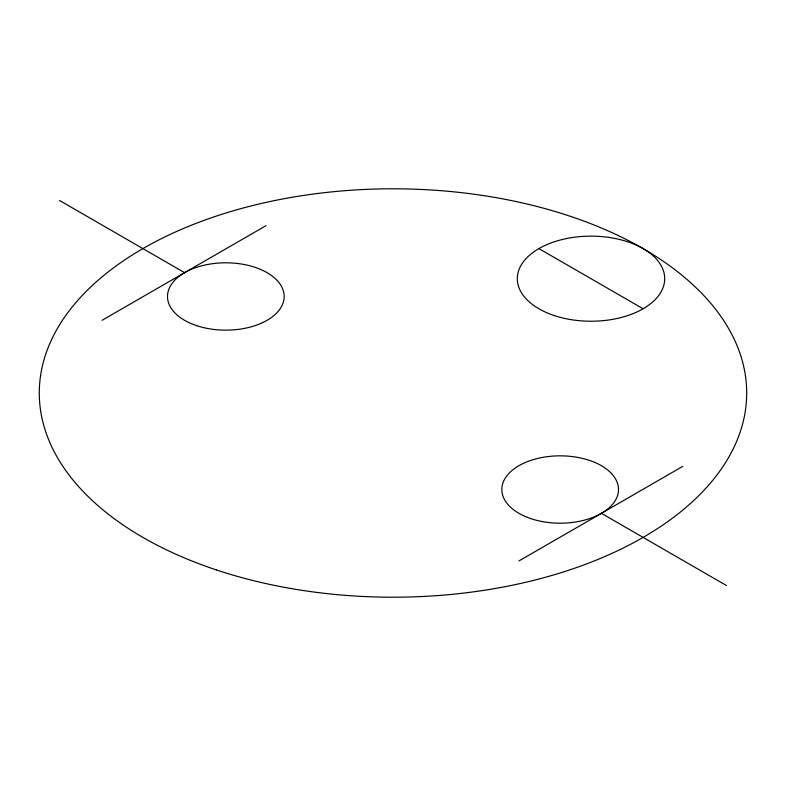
<?xml version="1.0" encoding="UTF-8"?>
<svg xmlns="http://www.w3.org/2000/svg" width="786" height="786" viewBox="0 0 786 786"><rect width="100%" height="100%" fill="white"/><g stroke="black" fill="none" stroke-linecap="round" stroke-linejoin="round"><path stroke-width="1.18" d="M102.082 320.305L265.992 225.67M518.917 560.958L682.837 466.324M538.891 248.602L643.105 308.77M59.53 200.469L184.582 272.673M601.418 513.327L726.47 585.531M527.475 517.404A58.341 33.68 0 0 0 618.356 491.918A58.341 33.68 0 0 0 534.677 459.221A58.341 33.68 0 0 0 527.475 517.404M196.657 325.65A58.341 33.68 0 0 0 284.168 296.489A58.341 33.68 0 0 0 196.657 267.319A58.341 33.68 0 0 0 196.657 325.65M554.159 315.53A73.688 42.542 0 0 0 664.691 278.686A73.688 42.542 0 0 0 554.159 241.842A73.688 42.542 0 0 0 554.159 315.53M216.15 569.85A353.7 204.203 0 0 0 746.7 393A353.7 204.203 0 0 0 216.15 216.15A353.7 204.203 0 0 0 216.15 569.85"/></g></svg>
